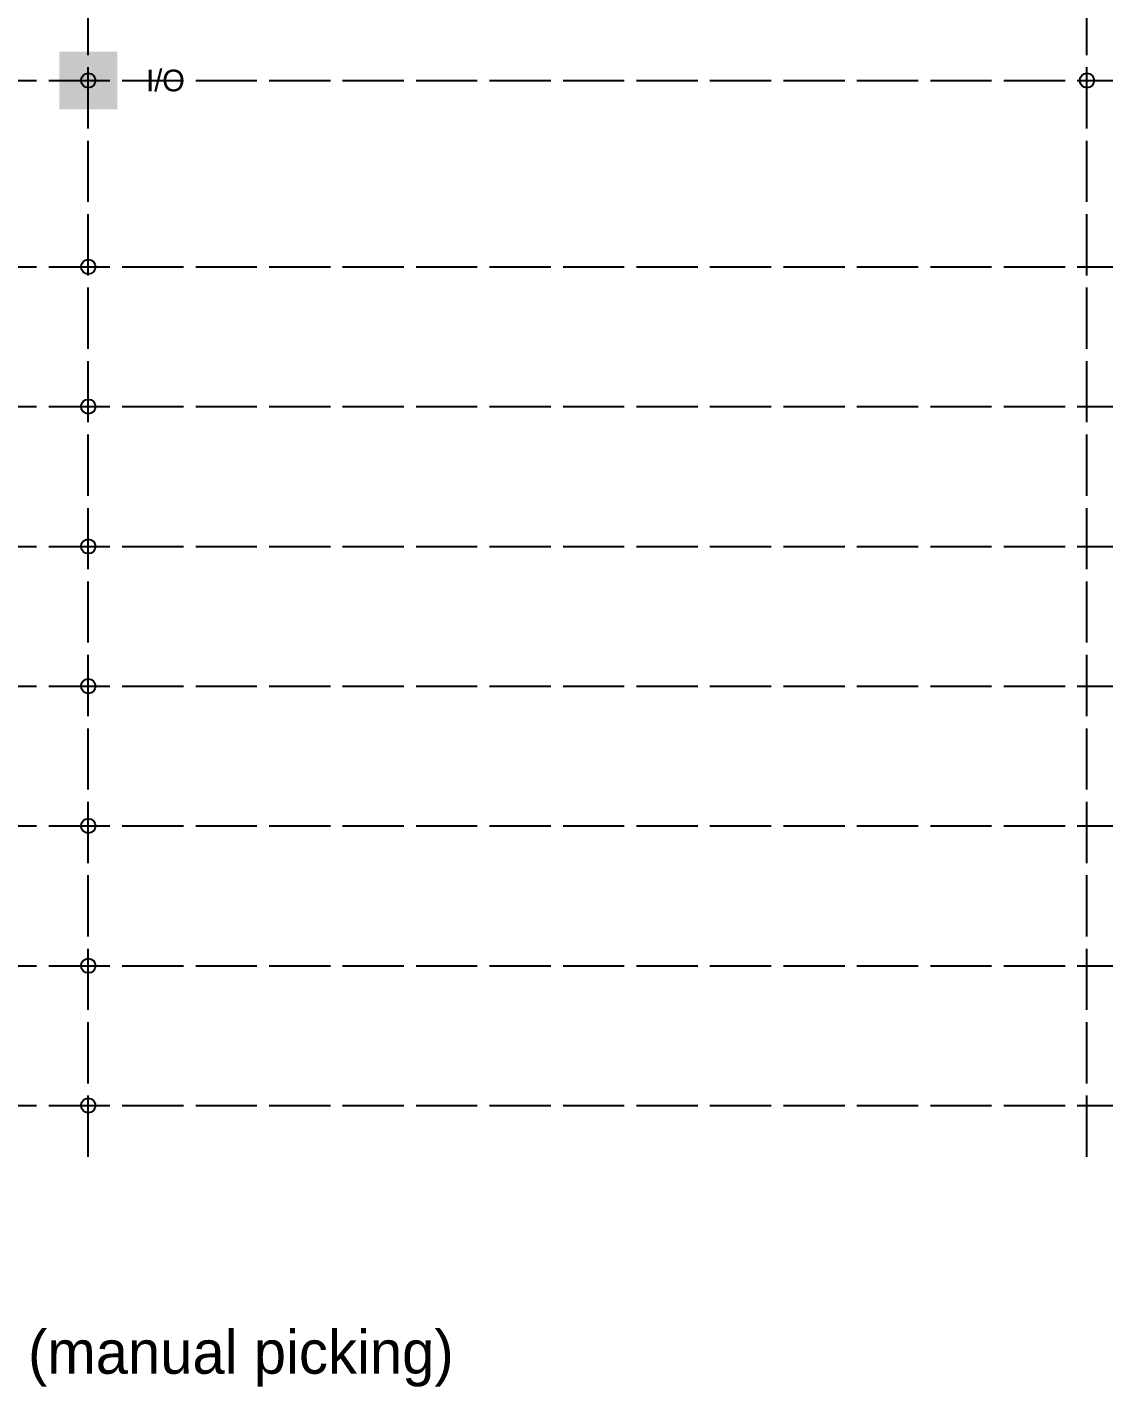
# Model space of a CAD drawing. Header units: metres. Extents: x 0 to 111, y -140 to 53.
# Drawn here: x 88.39 to 110.91, y -2.77 to 25.44 of the extents above; entities that cross this region are included whole.
import ezdxf
from ezdxf.enums import TextEntityAlignment as Align

# ---------------------------------------------------------------- set-up
doc = ezdxf.new("R2010")
doc.units = ezdxf.units.M
doc.linetypes.add('DASHED', pattern=[1.524, 1.27, -0.254])
for name, color, linetype in [('CROSS_AISLES', 4, 'Continuous'), ('IO_DEPOT', 3, 'Continuous'), ('SUPPORT_POINTS', 8, 'Continuous'), ('TITLE', 7, 'Continuous'), ('WALKWAYS', 8, 'Continuous')]:
    doc.layers.add(name, color=color, linetype=linetype)

msp = doc.modelspace()

# ---------------------------------------------------------------- hatches: boundary and pattern name
at = {"layer": 'IO_DEPOT'}
msp.add_hatch(color=3, dxfattribs=at).paths.add_polyline_path([(89.06, 23.732), (90.26, 23.732), (90.26, 24.932), (89.06, 24.932)])

# ---------------------------------------------------------------- linework, layer by layer
at = {"layer": 'CROSS_AISLES', "linetype": 'DASHED'}
for p, q in [((89.66, 2), (89.66, 52.4)), ((110.376, 2), (110.376, 52.4))]:
    msp.add_line(p, q, dxfattribs=at)
at = {"layer": 'SUPPORT_POINTS'}
for centre in [(89.66, 24.332), (110.376, 24.332), (89.66, 20.466), (89.66, 17.566), (89.66, 14.666), (89.66, 11.766), (89.66, 8.866), (89.66, 5.966), (89.66, 3.066)]:
    msp.add_circle(centre, 0.15, dxfattribs=at)
at = {"layer": 'WALKWAYS', "linetype": 'DASHED'}
for p, q in [((64.456, 24.332), (110.912, 24.332)), ((64.456, 20.466), (110.912, 20.466)), ((64.456, 17.566), (110.912, 17.566)), ((64.456, 14.666), (110.912, 14.666)), ((64.456, 11.766), (110.912, 11.766)), ((64.456, 8.866), (110.912, 8.866)), ((64.456, 5.966), (110.912, 5.966)), ((64.456, 3.066), (110.912, 3.066))]:
    msp.add_line(p, q, dxfattribs=at)

# ---------------------------------------------------------------- texts
at = {"layer": 'IO_DEPOT'}
msp.add_text('I/O', height=0.45, dxfattribs=at).set_placement((90.86, 24.332), align=Align.MIDDLE_LEFT)
at = {"layer": 'TITLE'}
msp.add_text('Current layout (Random storage) - Shelf Level 1 (manual picking)', height=0.9, dxfattribs=at).set_placement((62.456, -2.5))

doc.saveas('drawing.dxf')
